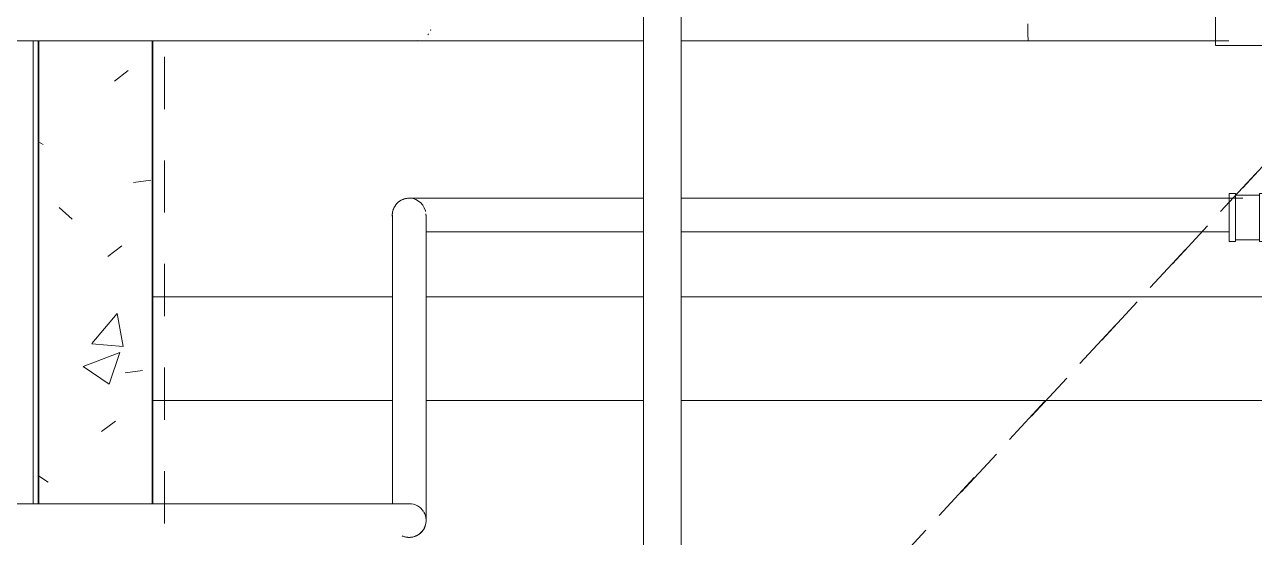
# Model space of a CAD drawing. Header units: metres. Extents: x -3 to 175, y -5 to 18.
# Drawn here: x 24.747 to 27.12, y 8.416 to 9.406 of the extents above; entities that cross this region are included whole.
import ezdxf

# ---------------------------------------------------------------- set-up
doc = ezdxf.new("R2010")
doc.units = ezdxf.units.M
doc.linetypes.add('Basculante', pattern=[0.003969, 0.002381, -0.001587])
for name, color, linetype, lineweight in [('A-GENM', 7, 'Continuous', 9), ('A-WALL-PATT', 7, 'Continuous', 35), ('I-WALL', 7, 'Continuous', 9), ('M-EQPM', 7, 'Continuous', 9), ('P-PIPE', 7, 'Continuous', 9), ('S-BEAM', 7, 'Continuous', 9)]:
    doc.layers.add(name, color=color, linetype=linetype, lineweight=lineweight)

# ---------------------------------------------------------------- blocks, each defined once
blk = doc.blocks.new('M_Estanque Alimentación-2 - M_Estanque Alimentación-2-3172305-N-Estancos')
at = {"layer": 'A-GENM', "color": 9, "linetype": 'Basculante', "true_color": 0xc0c0c0}
for p, q in [((-2.5594, 2.378), (2.6989, 2.378)), ((-0.0917, 0.0935), (-2.5594, 2.378)), ((-2.5586, 2.378), (-0.1017, 0.1035)), ((-2.5586, 2.378), (2.6943, 2.378))]:
    blk.add_line(p, q, dxfattribs=at)
blk = doc.blocks.new('M_Equipo Salida estanque - M_Equipo Salida estanque-V24-N-Estancos')
at = {"layer": 'M-EQPM'}
for p, q in [((-0.1509, 0.3351), (-0.1509, 0.3312)), ((-0.093, 0.3351), (-0.1509, 0.3351)), ((-0.0351, 0.3351), (-0.093, 0.3351)), ((-0.0351, 0.3312), (-0.0351, 0.3351)), ((-0.1509, 0.3312), (-0.1717, 0.3104)), ((-0.1717, 0.3104), (-0.1717, 0.1729)), ((-0.1717, 0.3104), (-0.093, 0.3104)), ((-0.1509, 0.3312), (-0.093, 0.3312)), ((-0.093, 0.3312), (-0.0351, 0.3312)), ((-0.093, 0.3104), (-0.0143, 0.3104)), ((-0.0143, 0.3104), (-0.0351, 0.3312)), ((-0.0143, 0.2436), (-0.0143, 0.3104)), ((0.1401, 0.2), (0.1704, 0.2)), ((0.1704, 0.1743), (0.1704, 0.2)), ((-0.0115, 0.1457), (0.2795, 0.1457)), ((-0.0115, 0.1443), (-0.0115, -0.1454)), ((0.2805, 0.1457), (0.2805, -0.1457)), ((0.2795, -0.1457), (-0.0115, -0.1457)), ((0.1704, -0.3501), (0.1704, -0.1743)), ((0.0952, -0.2249), (0.0952, -0.3501)), ((0.0952, -0.3501), (0.1328, -0.3501)), ((0.1328, -0.3501), (0.1704, -0.3501))]:
    blk.add_line(p, q, dxfattribs=at)
at = {"layer": 'M-EQPM', "flags": 128}
blk.add_lwpolyline([(0.1653, -0.1794), (0.1653, -0.1828), (0.1653, -0.1868), (0.1653, -0.1908), (0.1653, -0.1915)], dxfattribs=at)
at = {"layer": 'M-EQPM'}
for start, end in [(36.5615, 115.7143), (116.0012, 180), (180, 323.4385)]:
    blk.add_arc((0, 0), 0.2453, start, end, dxfattribs=at)
blk = doc.blocks.new('M_Tramo tube Alim-01 - M_Tramo tube Alim-01-V37-N-Estancos')
at = {"layer": 'P-PIPE'}
blk.add_line((0, -0.387), (0, 0), dxfattribs=at)
at = {"layer": 'P-PIPE', "flags": 128}
for points in [[(0, -0.387), (0, -0.4318), (0, -0.4765), (0, -0.5213), (0, -0.5659), (0, -0.6104), (0, -0.6546), (0, -0.6985), (0, -0.742), (0, -0.785), (0, -0.8275), (0, -0.8695), (0, -0.9107), (0, -0.9513), (0, -0.991), (0, -1.0299), (0, -1.0569)], [(0, -1.1299), (0, -1.1408), (0, -1.1757), (0, -1.2094), (0, -1.2419), (0, -1.2731), (0, -1.3031), (0, -1.3317), (0, -1.3589), (0, -1.3846), (0, -1.4088), (0, -1.4316), (0, -1.4527), (0, -1.4723), (0, -1.4903), (0, -1.5066), (0, -1.5212), (0, -1.5341), (0, -1.5453), (0, -1.5547), (0, -1.5624), (0, -1.5683), (0, -1.5707)], [(0, -2.0539), (0, -2.0169), (0, -1.9755), (0, -1.9358), (0, -1.8978), (0, -1.8617), (0, -1.8275), (0, -1.7952), (0, -1.7649), (0, -1.7367), (0, -1.7106), (0, -1.6866), (0, -1.6647), (0, -1.6451), (0, -1.6277), (0, -1.6126), (0, -1.5998), (0, -1.5893), (0, -1.5811), (0, -1.5753), (0, -1.5718), (0, -1.5707)], [(0, -2.91), (0, -2.8514), (0, -2.7931), (0, -2.7352), (0, -2.6778), (0, -2.621), (0, -2.5649), (0, -2.5096), (0, -2.4551), (0, -2.4015), (0, -2.349), (0, -2.2976), (0, -2.2473), (0, -2.1984), (0, -2.1508), (0, -2.1047), (0, -2.06), (0, -2.0539)]]:
    blk.add_lwpolyline(points, dxfattribs=at)
at = {"layer": 'P-PIPE'}
for points in [[(-0.0005, -0.3869), (0.0002, -0.387), (0.0002, -0.3872), (-0.0038, -0.3876), (-0.0112, -0.3878), (-0.0212, -0.388), (-0.0287, -0.3881), (-0.0325, -0.3881)], [(-0.0196, -1.5408), (-0.0202, -1.5406), (-0.0208, -1.5403), (-0.0214, -1.5401)], [(-0.0116, -1.5458), (-0.0121, -1.5453), (-0.0126, -1.545), (-0.0131, -1.5446)], [(0, -1.5707), (0, -1.5688), (-0.0002, -1.5669), (-0.0005, -1.565)]]:
    blk.add_open_spline(points, degree=3, dxfattribs=at)
blk = doc.blocks.new('M_Tramo tube Alim-02 - M_Tramo tube Alim-02-2989337-N-Estancos')
at = {"layer": 'P-PIPE'}
for p, q in [((0.0536, 0.0325), (-0.6024, 0.0325)), ((-1.5875, -0.0186), (-1.5875, -0.5579)), ((-1.5225, -0.5779), (-1.5225, -0.0186)), ((-0.6024, -0.0325), (0.0273, -0.0325)), ((-2.027, -0.5575), (-2.3191, -0.5575)), ((-1.6095, -0.5575), (-2.027, -0.5575))]:
    blk.add_line(p, q, dxfattribs=at)
at = {"layer": 'P-PIPE', "flags": 128}
for points in [[(-1.5877, 0), (-1.5877, 0.0013), (-1.5876, 0.0026), (-1.5875, 0.0039), (-1.5873, 0.0052), (-1.5871, 0.0065), (-1.5868, 0.0077), (-1.5865, 0.009), (-1.5861, 0.0102), (-1.5857, 0.0114), (-1.5852, 0.0127), (-1.5846, 0.0138), (-1.5841, 0.015), (-1.5834, 0.0161), (-1.5828, 0.0173), (-1.5821, 0.0184), (-1.5813, 0.0194), (-1.5805, 0.0204), (-1.5797, 0.0214), (-1.5788, 0.0224), (-1.5779, 0.0233), (-1.5769, 0.0242), (-1.5759, 0.025), (-1.5749, 0.0259), (-1.5739, 0.0266), (-1.5728, 0.0273), (-1.5717, 0.028), (-1.5706, 0.0287), (-1.5694, 0.0293), (-1.5682, 0.0298), (-1.567, 0.0303), (-1.5658, 0.0307), (-1.5646, 0.0311), (-1.5633, 0.0315), (-1.562, 0.0318), (-1.5608, 0.032), (-1.5595, 0.0322), (-1.5582, 0.0324), (-1.5569, 0.0325), (-1.5556, 0.0325), (-1.5552, 0.0325)], [(-1.5552, 0.0325), (-1.5552, 0.0325), (-1.5549, 0.0325), (-1.5545, 0.0325), (-1.554, 0.0325), (-1.5532, 0.0325), (-1.5524, 0.0325), (-1.5513, 0.0325), (-1.5501, 0.0325), (-1.5492, 0.0325)], [(-1.5492, 0.0325), (-1.5348, 0.0325), (-1.5188, 0.0325), (-1.5014, 0.0325), (-1.4825, 0.0325), (-1.4622, 0.0325), (-1.4406, 0.0325), (-1.4176, 0.0325), (-1.3933, 0.0325), (-1.3677, 0.0325), (-1.3409, 0.0325), (-1.313, 0.0325), (-1.2839, 0.0325), (-1.2537, 0.0325), (-1.2224, 0.0325), (-1.1902, 0.0325), (-1.157, 0.0325), (-1.123, 0.0325), (-1.1031, 0.0325)], [(-1.03, 0.0325), (-1.0161, 0.0325), (-0.979, 0.0325), (-0.9414, 0.0325), (-0.9032, 0.0325), (-0.8645, 0.0325), (-0.8254, 0.0325), (-0.786, 0.0325), (-0.7462, 0.0325), (-0.7062, 0.0325), (-0.6661, 0.0325), (-0.6259, 0.0325), (-0.6024, 0.0325)], [(-1.5873, -0.0055), (-1.5875, -0.0042), (-1.5876, -0.0029), (-1.5877, -0.0017), (-1.5877, -0.0004), (-1.5877, 0)], [(-1.5875, 0), (-1.5875, -0.0002), (-1.5875, -0.0009), (-1.5875, -0.0019), (-1.5875, -0.0034), (-1.5875, -0.0053), (-1.5875, -0.0077), (-1.5875, -0.0104), (-1.5875, -0.0136), (-1.5875, -0.0172), (-1.5875, -0.0186)], [(-1.5225, -0.0186), (-1.5225, -0.0149), (-1.5225, -0.0116), (-1.5225, -0.0087), (-1.5225, -0.0062), (-1.5225, -0.0041), (-1.5225, -0.0024), (-1.5225, -0.0012), (-1.5225, -0.0004), (-1.5225, 0), (-1.5225, 0)], [(-1.1031, -0.0325), (-1.1373, -0.0325), (-1.171, -0.0325), (-1.2038, -0.0325), (-1.2356, -0.0325), (-1.2664, -0.0325), (-1.2962, -0.0325), (-1.3248, -0.0325), (-1.3523, -0.0325), (-1.3786, -0.0325), (-1.4036, -0.0325), (-1.4273, -0.0325), (-1.4498, -0.0325), (-1.4709, -0.0325), (-1.4906, -0.0325), (-1.5088, -0.0325), (-1.5225, -0.0325)], [(-0.6024, -0.0325), (-0.6427, -0.0325), (-0.6829, -0.0325), (-0.723, -0.0325), (-0.7629, -0.0325), (-0.8025, -0.0325), (-0.8418, -0.0325), (-0.8807, -0.0325), (-0.9192, -0.0325), (-0.9572, -0.0325), (-0.9946, -0.0325), (-1.03, -0.0325)], [(-1.555, -0.5575), (-1.5551, -0.5575), (-1.5555, -0.5575), (-1.5561, -0.5575), (-1.5569, -0.5575), (-1.5579, -0.5575), (-1.5592, -0.5575), (-1.5607, -0.5575), (-1.5625, -0.5575), (-1.5644, -0.5575), (-1.5666, -0.5575), (-1.569, -0.5575), (-1.5716, -0.5575), (-1.5744, -0.5575), (-1.5775, -0.5575), (-1.5807, -0.5575), (-1.5841, -0.5575), (-1.5877, -0.5575), (-1.5915, -0.5575), (-1.5954, -0.5575), (-1.5996, -0.5575), (-1.6039, -0.5575), (-1.6083, -0.5575), (-1.6095, -0.5575)], [(-1.5225, -0.5898), (-1.5225, -0.5911), (-1.5226, -0.5924), (-1.5227, -0.5937), (-1.5229, -0.595), (-1.5231, -0.5963), (-1.5234, -0.5975), (-1.5238, -0.5988), (-1.5241, -0.6), (-1.5246, -0.6012), (-1.5251, -0.6025), (-1.5256, -0.6036), (-1.5262, -0.6048), (-1.5268, -0.6059), (-1.5275, -0.6071), (-1.5282, -0.6081), (-1.5289, -0.6092), (-1.5297, -0.6102), (-1.5306, -0.6112), (-1.5314, -0.6122), (-1.5324, -0.6131), (-1.5333, -0.614), (-1.5343, -0.6148), (-1.5353, -0.6157), (-1.5364, -0.6164), (-1.5374, -0.6171), (-1.5385, -0.6178), (-1.5397, -0.6185), (-1.5408, -0.619), (-1.542, -0.6196), (-1.5432, -0.6201), (-1.5444, -0.6205), (-1.5457, -0.6209), (-1.5469, -0.6213), (-1.5482, -0.6216), (-1.5495, -0.6218), (-1.5508, -0.622), (-1.5521, -0.6222), (-1.5533, -0.6223), (-1.5546, -0.6223), (-1.555, -0.6223)], [(-1.5225, -0.5779), (-1.5225, -0.5803), (-1.5225, -0.5824), (-1.5225, -0.5843), (-1.5225, -0.5859), (-1.5225, -0.5872), (-1.5225, -0.5882), (-1.5225, -0.589), (-1.5225, -0.5895), (-1.5225, -0.5898), (-1.5225, -0.5898)], [(-1.555, -0.6223), (-1.5563, -0.6223), (-1.5576, -0.6222), (-1.5589, -0.6221), (-1.5602, -0.6219), (-1.5615, -0.6216), (-1.5627, -0.6214), (-1.564, -0.621), (-1.5652, -0.6206), (-1.5664, -0.6202), (-1.5677, -0.6197), (-1.5688, -0.6192)]]:
    blk.add_lwpolyline(points, dxfattribs=at)
at = {"layer": 'P-PIPE'}
for centre, start, end in [((-1.5552, 0), 15, 180), ((-1.5552, 0), 180, 186.4709), ((-1.5552, 0), 12.0075, 14.7294), ((-1.5552, 0), 360, 4.4043), ((-1.555, -0.5898), 90, 97.8535), ((-1.555, -0.5898), 32.0041, 90), ((-1.555, -0.5898), 281.9201, 30), ((-1.555, -0.59), 265.6541, 327.9959), ((-1.555, -0.59), 330, 345), ((-1.555, -0.5898), 270, 277.757)]:
    blk.add_arc(centre, 0.0325, start, end, dxfattribs=at)
blk = doc.blocks.new('Acero - Copla - A - Copla-V67-N-Estancos')
at = {"layer": 'P-PIPE'}
for p, q in [((-0.0232, 0.0462), (-0.0356, 0.0462)), ((-0.0356, 0.0462), (-0.0356, -0.0462)), ((-0.0232, -0.0462), (-0.0232, 0.0462)), ((0.0232, 0.0429), (-0.0232, 0.0429)), ((0.0356, 0.0462), (0.0232, 0.0462)), ((0.0232, 0.0462), (0.0232, -0.0462)), ((0.0356, -0.0462), (0.0356, 0.0462)), ((-0.0356, -0.0462), (-0.0232, -0.0462)), ((-0.0232, -0.0429), (0.0224, -0.0429)), ((0.0232, -0.0462), (0.0356, -0.0462))]:
    blk.add_line(p, q, dxfattribs=at)

msp = doc.modelspace()

# ---------------------------------------------------------------- hatches: boundary and pattern name
at = {"layer": 'A-WALL-PATT', "lineweight": 9}
h = msp.add_hatch(dxfattribs=at)
h.set_pattern_fill('FP_1', color=256, style=0, pattern_type=2)
h.set_pattern_definition([(50, (30.7992, 0), (0.728738, -0.06376), [0.0762, -0.8382]), (355, (30.7992, 0), (-0.14097, 0.764224), [0.06096, -0.67056]), (100.451, (30.85994, -0.0053), (0.58777, 0.70047), [0.06476, -0.71236]), (46.184, (30.7992, 0.2032), (1.084314, -0.168175), [0.1143, -1.257]), (96.636, (30.8896, 0.1892), (0.94999, 0.98975), [0.09714, -1.069]), (351.184, (30.7992, 0.2032), (0.94969, 0.99015), [0.09144, -1.006]), (21, (30.9008, 0.1524), (0.606457, -0.409065), [0.0762, -0.8382]), (326, (30.9008, 0.1524), (0.24721, 0.73675), [0.06096, -0.67056]), (71.451, (30.95135, 0.1183), (0.85367, 0.327687), [0.06476, -0.71236]), (37.5, (30.7992, 0), (0.0123552, 0.3382243), [0.03353, -0.6289, 0.03353, -0.64719, -0.6731]), (37.5, (30.7992, 0), (0.0123552, 0.3382243), [-1.343, 0.03353, -0.63957]), (7.5, (30.7992, 0), (0.2672815, 0.4007255), [0.03353, -0.35458, 0.03353, -0.61366, -0.25654]), (7.5, (30.7992, 0), (0.2672815, 0.4007255), [-1.035, 0.03353, -0.22301]), (327.5, (30.57264, 0), (0.542363, -0.022921), [0.03353, -0.22047, 0.03353, -0.75895, -1.052]), (327.5, (30.57264, 0), (0.542363, -0.022921), [-1.046, 0.03353, -1.018]), (317.5, (30.47104, 0), (0.592516, 0.101701), [0.03353, -0.29667, 0.03353, -0.49276, -0.74676]), (317.5, (30.47104, 0), (0.592516, 0.101701), [-0.85649, 0.03353, -0.71323])])
h.paths.add_polyline_path([(24.9936, -0.027), (24.9936, 3.0387), (24.7736, 3.0384), (24.7736, -0.027)])
h.paths.add_polyline_path([(24.7736, 3.1033), (24.9936, 3.1034), (24.9936, 3.8511), (24.7736, 3.8508), (24.7736, 3.1033)])
h.paths.add_polyline_path([(24.7743, 3.9157), (24.9936, 3.9158), (24.9936, 4.8287), (24.7736, 4.8287), (24.7736, 3.9157)])
h.paths.add_polyline_path([(24.7736, 4.8937), (24.9936, 4.8937), (24.9936, 5.8481), (24.813, 5.8491), (24.813, 5.9111), (24.9936, 5.9111), (24.9936, 6.1391), (24.813, 6.1391), (24.813, 6.2121), (24.9936, 6.2121), (24.9936, 6.93), (24.813, 6.93), (24.813, 7.0031), (24.9936, 7.0031), (24.9936, 7.255), (24.813, 7.2561), (24.813, 7.318), (24.9936, 7.318), (24.9936, 8.4154), (24.7736, 8.4154), (24.7736, 4.9051)])
h.paths.add_polyline_path([(24.7736, 8.4804), (24.9936, 8.4804), (24.9936, 9.3746), (24.7736, 9.3744), (24.7736, 8.7565)])
h.paths.add_polyline_path([(24.7997, 9.4393), (24.9936, 9.4394), (24.9936, 10.1802), (24.7736, 10.1802), (24.7736, 9.4393), (24.7872, 9.4393)])
h.paths.add_polyline_path([(24.8655, 10.2451), (24.9936, 10.2451), (24.9936, 13.1528), (24.7736, 13.1528), (24.7736, 10.2451), (24.853, 10.2451)])

# ---------------------------------------------------------------- linework, layer by layer
at = {"layer": 'I-WALL'}
msp.add_line((24.7636, 8.4804), (24.7636, 9.3748), dxfattribs=at)
at = {"layer": 'I-WALL', "lineweight": 35}
for p, q in [((24.7736, 9.3748), (24.7736, 8.4804)), ((24.9936, 8.4804), (24.9936, 9.3747))]:
    msp.add_line(p, q, dxfattribs=at)
at = {"layer": 'P-PIPE'}
for p, q in [((25.9411, 12.1243), (25.9411, 8.0759)), ((26.0141, 8.0759), (26.0141, 12.1254))]:
    msp.add_line(p, q, dxfattribs=at)
at = {"layer": 'S-BEAM'}
for p, q in [((25.0172, 8.88), (24.9936, 8.88)), ((25.4567, 8.88), (25.0172, 8.88)), ((25.9413, 8.88), (25.5217, 8.88)), ((29.7206, 8.88), (26.0139, 8.88)), ((24.9936, 8.68), (25.0172, 8.68)), ((25.0172, 8.68), (25.4567, 8.68)), ((25.5217, 8.68), (25.9413, 8.68)), ((26.014, 8.68), (29.7206, 8.68))]:
    msp.add_line(p, q, dxfattribs=at)

# ---------------------------------------------------------------- block references
at = {"layer": 'A-GENM', "color": 9, "linetype": 'Basculante', "true_color": 0xc0c0c0, "rotation": 89.9999999999999}
msp.add_blockref('M_Estanque Alimentación-2 - M_Estanque Alimentación-2-3172305-N-Estancos', (27.3951, 9.402), dxfattribs=at)
at = {"layer": 'M-EQPM', "rotation": 269.9999999999995}
msp.add_blockref('M_Equipo Salida estanque - M_Equipo Salida estanque-V24-N-Estancos', (27.3952, 9.5359), dxfattribs=at)
at = {"layer": 'P-PIPE'}
for name, p, rotation in [('M_Tramo tube Alim-01 - M_Tramo tube Alim-01-V37-N-Estancos', (27.071, 9.3744), 269.9999999999997), ('Acero - Copla - A - Copla-V67-N-Estancos', (27.1071, 9.0331), 180)]:
    msp.add_blockref(name, p, dxfattribs=dict(at, rotation=rotation))
msp.add_blockref('M_Tramo tube Alim-02 - M_Tramo tube Alim-02-2989337-N-Estancos', (27.0442, 9.0379), dxfattribs=at)

doc.saveas('drawing.dxf')
